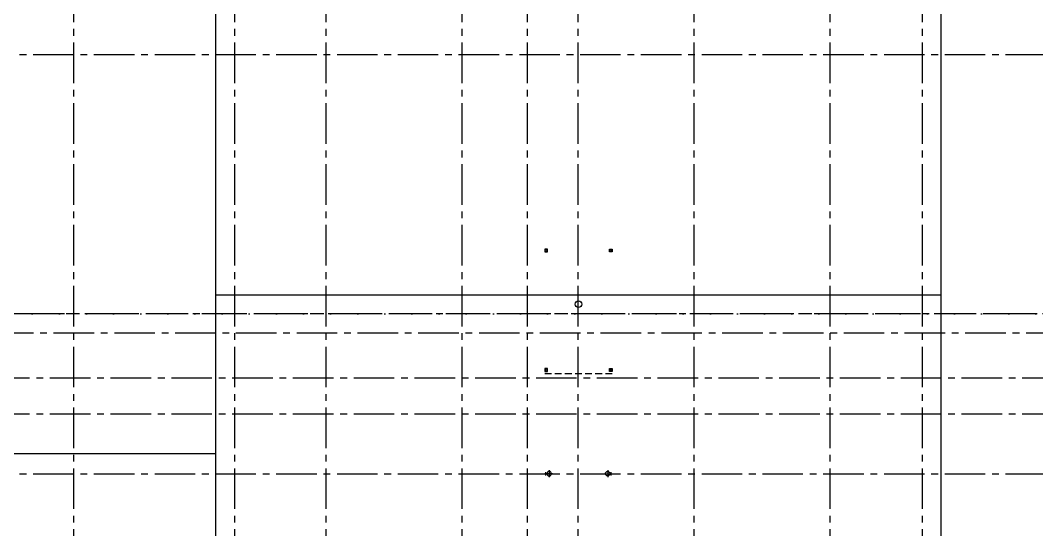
# Model space of a CAD drawing. Header units: inches. Extents: x 24000 to 28048, y 0 to 3165.
# Drawn here: x 25297 to 26200, y 1482 to 1934 of the extents above; entities that cross this region are included whole.
import ezdxf

# ---------------------------------------------------------------- set-up
doc = ezdxf.new("R2010")
doc.units = ezdxf.units.IN
doc.header["$LTSCALE"] = 48
doc.header["$MEASUREMENT"] = 0
for name, pattern in [('CENTER2', [1.125, 0.75, -0.125, 0.125, -0.125]), ('DASHDOT2', [0.5, 0.25, -0.125, 0, -0.125]), ('HIDDEN', [0.375, 0.25, -0.125]), ('HIDDEN2', [0.1875, 0.125, -0.0625])]:
    doc.linetypes.add(name, pattern=pattern)
for name, color, linetype in [('_0_Objects', 8, 'Continuous'), ('A-Clng Mtd Light Fixture', 8, 'Continuous'), ('A-Flor-Soffit', 8, 'HIDDEN2'), ('A-Flor-Wall Mtd Fixture', 8, 'Continuous'), ('A-Grid(3-32)', 8, 'CENTER2'), ('A-Roof-Below', 8, 'Continuous'), ('Zoning Envelope', 8, 'DASHDOT2')]:
    doc.layers.add(name, color=color, linetype=linetype)

# ---------------------------------------------------------------- blocks, each defined once
blk = doc.blocks.new('4TH FLOOR CORE & SHELL')
at = {"layer": 'A-Roof-Below'}
for points in [[(3454.87, -14352.12), (3454.87, -14062.12), (4099.12, -14062.12), (4099.12, -14352.12)], [(3454.87, -14574.87), (3454.87, -14352.12), (4099.12, -14352.12), (4099.12, -14574.87)], [(2965.12, -14492.88), (3454.87, -14492.88)]]:
    blk.add_lwpolyline(points, dxfattribs=at)
blk = doc.blocks.new('4TH FLOOR - STRUCTURAL GRID')
at = {"layer": 'A-Grid(3-32)'}
for p, q in [((3328.5, -13426.01), (3328.5, -15409.77)), ((3471.5, -13426.01), (3471.5, -15409.77)), ((3552.5, -13426.01), (3552.5, -15409.77)), ((3673.5, -13426.01), (3673.5, -15409.77)), ((3731.5, -13426.01), (3731.5, -15409.77)), ((3776.5, -13426.01), (3776.5, -15409.77)), ((3879.5, -13426.01), (3879.5, -15409.77)), ((4000.5, -13426.01), (4000.5, -15409.77)), ((4082.5, -13426.01), (4082.5, -15409.77)), ((2104.5, -14138.75), (5912.5, -14138.75)), ((5912.5, -14368.75), (2104.5, -14368.75)), ((2122.72, -14385.75), (5894.28, -14385.75)), ((2119.38, -14425.75), (5897.61, -14425.75)), ((2119.38, -14457.75), (5897.61, -14457.75)), ((2104.5, -14510.75), (5912.5, -14510.75))]:
    blk.add_line(p, q, dxfattribs=at)
blk = doc.blocks.new('door sign light')
at = {"layer": 'A-Flor-Wall Mtd Fixture'}
blk.add_lwpolyline([(-1.25, -2.5), (1.25, -2.5), (1.25, 0), (-1.25, 0)], close=True, dxfattribs=at)
blk.add_circle((0, -1.25), 0.75, dxfattribs=at)
blk = doc.blocks.new('wall sconce typ')
for p, q in [((3, 4), (-3, 4)), ((-1.5, 1), (1.5, 1)), ((0, 7), (0, 0))]:
    blk.add_line(p, q)
blk.add_circle((0, 4), 2)
blk = doc.blocks.new('guest corridor ceiling layout')
at = {"layer": 'A-Clng Mtd Light Fixture'}
blk.add_circle((-1907.5, -504.56), 3, dxfattribs=at)
at = {"layer": 'A-Flor-Soffit'}
blk.add_line((-1937.5, -566), (-1877.5, -566), dxfattribs=at)
at = {"layer": 'A-Flor-Soffit', "rotation": 90}
for p in [(-1937.5, -456.9), (-1937.5, -563)]:
    blk.add_blockref('door sign light', p, dxfattribs=at)
at = {"layer": 'A-Flor-Soffit', "xscale": -1, "rotation": 270}
for p in [(-1877.5, -456.9), (-1877.5, -563)]:
    blk.add_blockref('door sign light', p, dxfattribs=at)
at = {"layer": 'A-Flor-Wall Mtd Fixture', "xscale": -1, "rotation": 270}
blk.add_blockref('wall sconce typ', (-1937.5, -655), dxfattribs=at)
at = {"layer": 'A-Flor-Wall Mtd Fixture', "rotation": 90}
blk.add_blockref('wall sconce typ', (-1877.5, -655), dxfattribs=at)

msp = doc.modelspace()

# ---------------------------------------------------------------- linework, layer by layer
at = {"layer": 'Zoning Envelope'}
msp.add_lwpolyline([(27928, 1673.26), (24860, 1673.26, 0.000426), (24726.65, 1673.14, 0.001551), (24120, 1670.34, 0.001255)], format="xyb", dxfattribs=at)
msp.add_lwpolyline([(27928, 1673.26), (24860, 1673.26, 0.000426), (24726.65, 1673.14, 0.001551), (24120, 1670.34, 0.001255)], format="xyb", dxfattribs=at)
msp.add_lwpolyline([(27928, 1673.26), (24860, 1673.26, 0.000426), (24726.65, 1673.14, 0.001551), (24120, 1670.34, 0.001255)], format="xyb", dxfattribs=at)
msp.add_lwpolyline([(27928, 1673.26), (24860, 1673.26, 0.000426), (24726.65, 1673.14, 0.001551), (24120, 1670.34, 0.001255)], format="xyb", dxfattribs=at)

# ---------------------------------------------------------------- block references
at = {"layer": '_0_Objects', "linetype": 'HIDDEN'}
msp.add_blockref('4TH FLOOR - STRUCTURAL GRID', (22015.5, 16042.01), dxfattribs=at)
at = {"layer": '_0_Objects'}
msp.add_blockref('4TH FLOOR CORE & SHELL', (22015.5, 16042.01), dxfattribs=at)
at = {"layer": 'A-Flor-Soffit'}
msp.add_blockref('guest corridor ceiling layout', (27700, 2186.26), dxfattribs=at)

doc.saveas('drawing.dxf')
